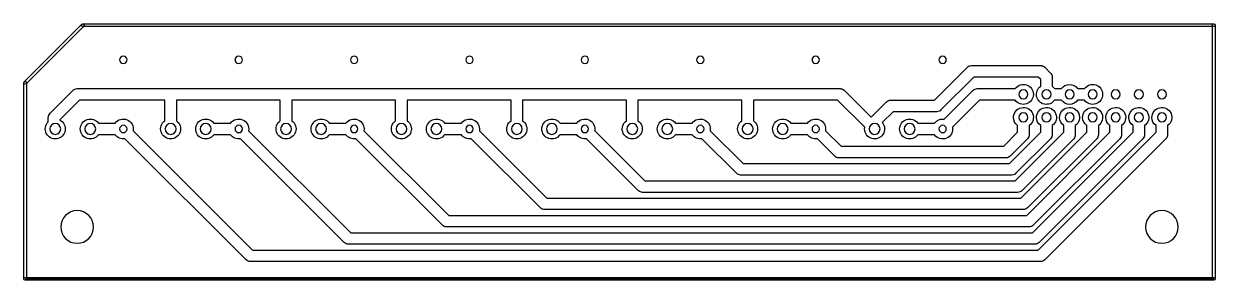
# Model space of a CAD drawing. Extents: x 139 to 270, y 0 to 28.
import ezdxf

# ---------------------------------------------------------------- set-up
doc = ezdxf.new("R2010")
doc.units = 0
for name, color, linetype in [('20', 30, 'CONTINUOUS'), ('44', 4, 'CONTINUOUS'), ('DEFAULT', 7, 'CONTINUOUS')]:
    doc.layers.add(name, color=color, linetype=linetype)

msp = doc.modelspace()

# ---------------------------------------------------------------- linework, layer by layer
at = {"layer": '20'}
msp.add_line((270.09, 0), (139.3, 0), dxfattribs=at)
for points in [[(145.74, 27.83), (139.39, 21.48, -1), (139.17, 21.7), (145.52, 28.05, -1), (145.74, 27.83)], [(270.09, 27.79), (145.63, 27.79, -1), (145.63, 28.09), (270.09, 28.09, -1), (270.09, 27.79)], [(270.24, 27.94), (270.24, 0, -1), (269.94, 0), (269.94, 27.94, -1), (270.24, 27.94)], [(139.43, 21.59), (139.43, 0, -1), (139.13, 0), (139.13, 21.59, -1), (139.43, 21.59)], [(270.09, -0.15), (139.28, -0.15, -1), (139.28, 0.15), (270.09, 0.15, -1), (270.09, -0.15)]]:
    msp.add_lwpolyline(points, format="xyb", dxfattribs=at)
at = {"layer": '20', "extrusion": (0, 0, -1)}
for centre in [(-145, 5.71), (-264.38, 5.71)]:
    msp.add_circle(centre, 1.8, dxfattribs=at)
at = {"layer": '44', "extrusion": (0, 0, -1)}
for centre, radius in [((-150.08, 24.13), 0.406), ((-162.78, 24.13), 0.406), ((-175.48, 24.13), 0.406), ((-188.18, 24.13), 0.406), ((-200.88, 24.13), 0.406), ((-213.58, 24.13), 0.406), ((-226.28, 24.13), 0.406), ((-240.25, 24.13), 0.406), ((-249.14, 20.32), 0.5), ((-251.68, 20.32), 0.5), ((-254.22, 20.32), 0.5), ((-256.76, 20.32), 0.5), ((-259.3, 20.32), 0.5), ((-261.84, 20.32), 0.5), ((-264.38, 20.32), 0.5), ((-142.59, 16.51), 0.6), ((-146.44, 16.51), 0.6), ((-155.29, 16.51), 0.6), ((-159.14, 16.51), 0.6), ((-167.99, 16.51), 0.6), ((-171.84, 16.51), 0.6), ((-180.69, 16.51), 0.6), ((-184.54, 16.51), 0.6), ((-193.39, 16.51), 0.6), ((-197.24, 16.51), 0.6), ((-206.09, 16.51), 0.6), ((-209.94, 16.51), 0.6), ((-218.79, 16.51), 0.6), ((-222.64, 16.51), 0.6), ((-232.76, 16.51), 0.6), ((-236.61, 16.51), 0.6), ((-249.14, 17.78), 0.5), ((-251.68, 17.78), 0.5), ((-254.22, 17.78), 0.5), ((-256.76, 17.78), 0.5), ((-259.3, 17.78), 0.5), ((-261.84, 17.78), 0.5), ((-264.38, 17.78), 0.5), ((-150.08, 16.51), 0.406), ((-162.78, 16.51), 0.406), ((-175.48, 16.51), 0.406), ((-188.18, 16.51), 0.406), ((-200.88, 16.51), 0.406), ((-213.58, 16.51), 0.406), ((-226.28, 16.51), 0.406), ((-240.25, 16.51), 0.406)]:
    msp.add_circle(centre, radius, dxfattribs=at)
at = {"layer": 'DEFAULT'}
for points in [[(243.42, 23.49), (251.06, 23.49), (251.07, 23.49), (251.08, 23.49), (251.1, 23.49), (251.11, 23.49), (251.13, 23.49), (251.14, 23.49), (251.16, 23.48), (251.17, 23.48), (251.19, 23.48), (251.2, 23.47), (251.22, 23.47), (251.23, 23.47), (251.25, 23.46), (251.26, 23.46), (251.28, 23.45), (251.29, 23.44), (251.31, 23.44), (251.32, 23.43), (251.34, 23.42), (251.35, 23.42), (251.36, 23.41), (251.38, 23.4), (251.39, 23.39), (251.41, 23.38), (251.42, 23.37), (251.43, 23.36), (251.44, 23.35), (251.46, 23.34), (251.47, 23.33), (251.48, 23.32), (251.49, 23.31), (252.13, 22.67, -0.198903), (252.31, 22.23), (252.31, 21.22), (252.57, 20.95), (253.32, 20.95, -0.517698), (255.11, 20.95), (255.86, 20.95, -3.146782), (255.86, 19.68), (255.11, 19.68, -0.517698), (253.32, 19.68), (252.57, 19.68, -1.186299), (251.04, 21.22), (251.04, 21.96), (250.78, 22.23), (243.68, 22.23), (240.06, 18.6, -0.200876), (239.61, 18.41), (234.79, 18.41), (233.6, 17.22, -1.430495), (231.66, 16.51), (231.67, 16.7), (228.69, 19.68), (219.42, 19.68), (219.42, 17.41, -3.146782), (218.15, 17.41), (218.15, 19.68), (206.72, 19.68), (206.72, 17.41, -3.146782), (205.45, 17.41), (205.45, 19.68), (194.02, 19.68), (194.02, 17.41, -3.146782), (192.75, 17.41), (192.75, 19.68), (181.32, 19.68), (181.32, 17.41, -3.146782), (180.05, 17.41), (180.05, 19.68), (168.62, 19.68), (168.62, 17.41, -3.146782), (167.35, 17.41), (167.35, 19.68), (155.92, 19.68), (155.92, 17.41, -3.146782), (154.65, 17.41), (154.65, 19.68), (145.26, 19.68), (143.09, 17.52), (143.09, 17.49, -3.104269), (141.82, 17.3, -0.204789), (142.01, 18.23), (144.55, 20.77, -0.198903), (145, 20.95), (218.66, 20.95), (228.96, 20.95), (228.98, 20.95), (228.99, 20.95), (229.01, 20.95), (229.02, 20.95), (229.04, 20.95), (229.05, 20.95), (229.06, 20.94), (229.08, 20.94), (229.09, 20.94), (229.11, 20.93), (229.12, 20.93), (229.14, 20.93), (229.15, 20.92), (229.17, 20.92), (229.18, 20.91), (229.2, 20.9), (229.21, 20.9), (229.23, 20.89), (229.24, 20.88), (229.26, 20.88), (229.27, 20.87), (229.28, 20.86), (229.3, 20.85), (229.31, 20.84), (229.33, 20.83), (229.34, 20.82), (229.35, 20.81), (229.36, 20.8), (229.38, 20.79), (229.39, 20.78), (229.4, 20.77), (232.37, 17.79), (234.08, 19.5, -0.198903), (234.53, 19.68), (239.35, 19.68), (242.97, 23.31, -0.198903), (243.42, 23.49)], [(248.24, 20.95, -3.146782), (248.24, 19.68), (244.32, 19.68), (241.33, 16.7, -0.798884), (239.35, 15.87), (237.51, 15.87, -3.146782), (237.51, 17.14), (239.35, 17.14, -0.289029), (240.43, 17.59), (243.61, 20.77, -0.198903), (244.06, 20.95), (248.24, 20.95)], [(263.28, 17.78, -1.643758), (265.01, 16.88), (265.01, 15.87, -0.198903), (264.83, 15.43), (251.49, 2.09, -0.200876), (251.04, 1.9), (164.05, 1.9, -0.198903), (163.6, 2.09), (150.26, 15.43, -0.289029), (149.18, 15.87), (147.34, 15.87, -3.146782), (147.34, 17.14), (149.18, 17.14, -0.798884), (151.16, 16.32), (164.31, 3.17), (250.78, 3.17), (263.74, 16.14), (263.74, 16.88, -0.243501), (263.28, 17.78)], [(260.74, 17.78, -1.643758), (262.47, 16.88), (262.47, 15.87, -0.198903), (262.29, 15.43), (250.86, 4, -0.200876), (250.41, 3.81), (174.84, 3.81, -0.198903), (174.39, 4), (162.96, 15.43, -0.289029), (161.88, 15.87), (160.04, 15.87, -3.146782), (160.04, 17.14), (161.88, 17.14, -0.798884), (163.86, 16.32), (175.1, 5.08), (250.14, 5.08), (261.2, 16.14), (261.2, 16.88, -0.243501), (260.74, 17.78)], [(258.2, 17.78, -1.643758), (259.93, 16.88), (259.93, 15.87, -0.198903), (259.75, 15.43), (250.22, 5.9, -0.200876), (249.77, 5.71), (185.64, 5.71, -0.198903), (185.19, 5.9), (175.66, 15.43, -0.289029), (174.58, 15.87), (172.74, 15.87, -3.146782), (172.74, 17.14), (174.58, 17.14, -0.798884), (176.56, 16.32), (185.9, 6.99), (249.51, 6.99), (258.66, 16.14), (258.66, 16.88, -0.243501), (258.2, 17.78)], [(255.66, 17.78, -1.643758), (257.39, 16.88), (257.39, 15.87, -0.198903), (257.21, 15.43), (249.59, 7.81, -0.200876), (249.14, 7.62), (196.43, 7.62, -0.198903), (195.98, 7.81), (188.36, 15.43, -0.289029), (187.28, 15.87), (185.44, 15.87, -3.146782), (185.44, 17.14), (187.28, 17.14, -0.798884), (189.26, 16.32), (196.69, 8.89), (248.87, 8.89), (256.12, 16.14), (256.12, 16.88, -0.243501), (255.66, 17.78)], [(253.12, 17.78, -1.643758), (254.85, 16.88), (254.85, 15.87, -0.198903), (254.67, 15.43), (248.95, 9.71, -0.200876), (248.5, 9.52), (207.23, 9.52, -0.198903), (206.78, 9.71), (201.06, 15.43, -0.289029), (199.98, 15.87), (198.14, 15.87, -3.146782), (198.14, 17.14), (199.98, 17.14, -0.798884), (201.96, 16.32), (207.49, 10.79), (248.24, 10.79), (253.58, 16.14), (253.58, 16.88, -0.243501), (253.12, 17.78)], [(250.58, 17.78, -1.643758), (252.31, 16.88), (252.31, 15.87, -0.198903), (252.13, 15.43), (248.32, 11.62, -0.200876), (247.87, 11.43), (218.02, 11.43, -0.198903), (217.57, 11.62), (213.76, 15.43, -0.289029), (212.68, 15.87), (210.84, 15.87, -3.146782), (210.84, 17.14), (212.68, 17.14, -0.798884), (214.66, 16.32), (218.28, 12.7), (247.6, 12.7), (251.04, 16.14), (251.04, 16.88, -0.243501), (250.58, 17.78)], [(248.04, 17.78, -1.643758), (249.77, 16.88), (249.77, 15.87, -0.198903), (249.59, 15.43), (247.68, 13.52, -0.200876), (247.23, 13.33), (228.82, 13.33, -0.198903), (228.37, 13.52), (226.46, 15.43, -0.289029), (225.38, 15.87), (223.54, 15.87, -3.146782), (223.54, 17.14), (225.38, 17.14, -0.798884), (227.36, 16.32), (229.08, 14.61), (246.97, 14.61), (248.5, 16.14), (248.5, 16.88, -0.243501), (248.04, 17.78)]]:
    msp.add_lwpolyline(points, format="xyb", dxfattribs=at)

doc.saveas('drawing.dxf')
